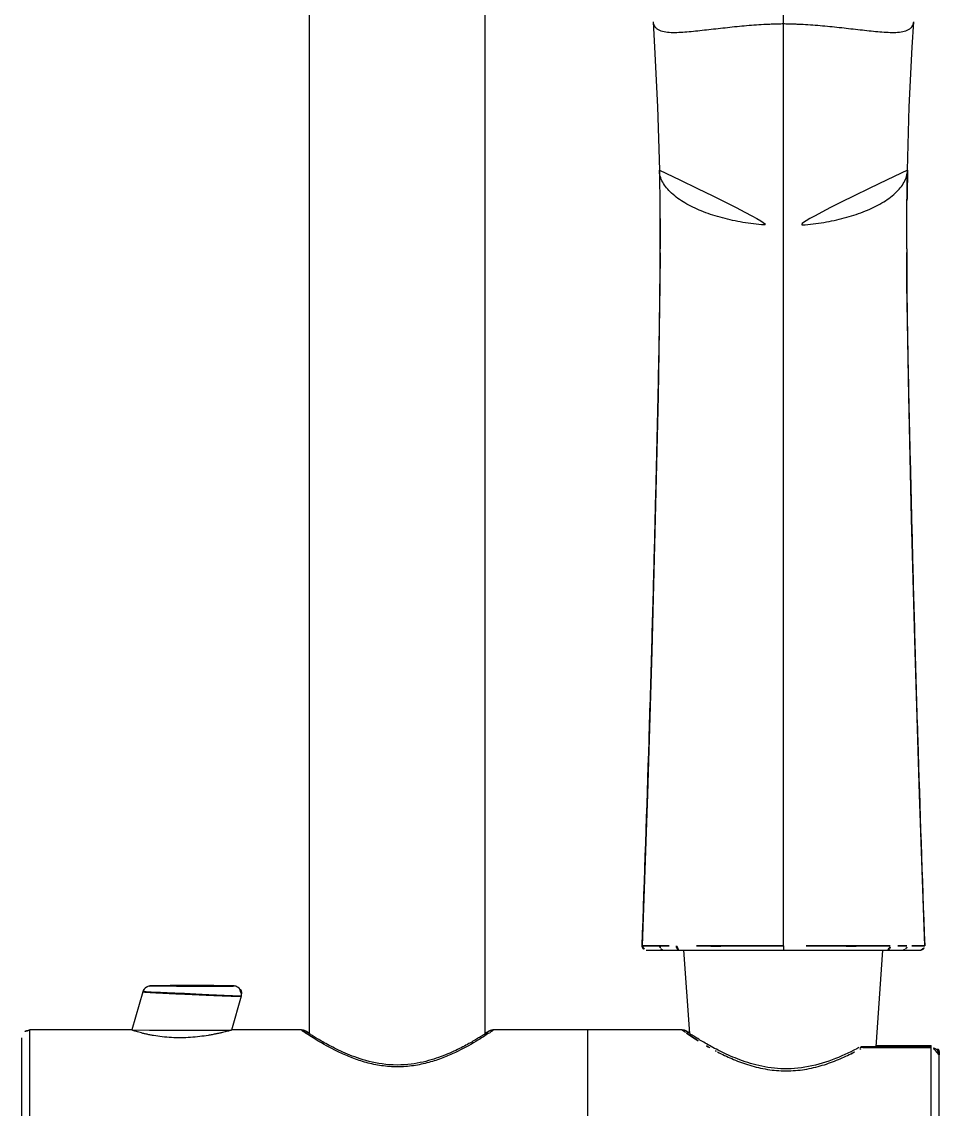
# Model space of a CAD drawing. Extents: x 16296660632 to 16296678915, y -37409619871 to -37409615350.
# Drawn here: x 16296676150.1 to 16296676264.9, y -37409617357.9 to -37409617221.8 of the extents above; entities that cross this region are included whole.
import ezdxf

# ---------------------------------------------------------------- set-up
doc = ezdxf.new("R2010")
doc.units = 0
doc.header["$LTSCALE"] = 10
doc.header["$MEASUREMENT"] = 0
doc.layers.get('0').update_dxf_attribs({"linetype": 'CONTINUOUS'})

msp = doc.modelspace()

# ---------------------------------------------------------------- linework, layer by layer
at = {"ltscale": 0.5}
for p, q in [((16296676186.063299, -37409617348.428131), (16296676186.063299, -37409617175.750816)), ((16296676186.063299, -37409617348.428131), (16296676186.063299, -37409617175.750816)), ((16296676208.063299, -37409617348.428101), (16296676208.063299, -37409617199.818459)), ((16296676208.063299, -37409617348.428101), (16296676208.063299, -37409617199.818459)), ((16296676245.3633, -37409617222.062492), (16296676245.3633, -37409617220.220657)), ((16296676229.05876, -37409617221.827477), (16296676229.06039, -37409617221.856506)), ((16296676245.3633, -37409617247.353889), (16296676245.3633, -37409617222.062263)), ((16296676261.66626, -37409617221.855766), (16296676261.66786, -37409617221.827248)), ((16296676229.61158, -37409617232.489937), (16296676229.839661, -37409617240.39547)), ((16296676245.3633, -37409617337.438904), (16296676245.3633, -37409617247.353867)), ((16296676229.93767, -37409617250.72464), (16296676229.93784, -37409617250.249573)), ((16296676260.78875, -37409617250.24762), (16296676260.788919, -37409617250.708328)), ((16296676227.682421, -37409617337.432777), (16296676227.681641, -37409617337.432404)), ((16296676245.3633, -37409617337.439087), (16296676245.3633, -37409617337.950821)), ((16296676263.04496, -37409617337.432693), (16296676263.04417, -37409617337.432762)), ((16296676228.181959, -37409617337.950821), (16296676262.544649, -37409617337.950821)), ((16296676233.640551, -37409617348.393463), (16296676232.9133, -37409617337.950821)), ((16296676256.971439, -37409617350.039093), (16296676257.813299, -37409617337.950821)), ((16296676165.21265, -37409617343.171272), (16296676163.846359, -37409617347.951607)), ((16296676165.212549, -37409617343.171654), (16296676165.21253, -37409617343.171783)), ((16296676166.554951, -37409617342.428596), (16296676166.38335, -37409617342.432869)), ((16296676166.776211, -37409617342.424393), (16296676166.554951, -37409617342.428596)), ((16296676167.049129, -37409617342.420288), (16296676166.776211, -37409617342.424393)), ((16296676167.372801, -37409617342.416389), (16296676167.049129, -37409617342.420288)), ((16296676167.746321, -37409617342.412743), (16296676167.372801, -37409617342.416389)), ((16296676168.170151, -37409617342.409401), (16296676167.746321, -37409617342.412743)), ((16296676168.64426, -37409617342.40641), (16296676168.170151, -37409617342.409401)), ((16296676169.1681, -37409617342.403847), (16296676168.64426, -37409617342.40641)), ((16296676169.740129, -37409617342.401787), (16296676169.1681, -37409617342.403847)), ((16296676170.35626, -37409617342.400322), (16296676169.740129, -37409617342.401787)), ((16296676171.00349, -37409617342.399529), (16296676170.35626, -37409617342.400322)), ((16296676171.66453, -37409617342.399483), (16296676171.00349, -37409617342.399529)), ((16296676172.321079, -37409617342.400192), (16296676171.66453, -37409617342.399483)), ((16296676172.955099, -37409617342.401627), (16296676172.321079, -37409617342.400192)), ((16296676173.551371, -37409617342.403732), (16296676172.955099, -37409617342.401627)), ((16296676174.102261, -37409617342.406403), (16296676173.551371, -37409617342.403732)), ((16296676174.60293, -37409617342.409569), (16296676174.102261, -37409617342.406403)), ((16296676175.049891, -37409617342.413162), (16296676174.60293, -37409617342.409569)), ((16296676175.4408, -37409617342.417107), (16296676175.049891, -37409617342.413162)), ((16296676175.77446, -37409617342.421333), (16296676175.4408, -37409617342.417107)), ((16296676176.049549, -37409617342.425751), (16296676175.77446, -37409617342.421333)), ((16296676177.535801, -37409617343.721863), (16296676176.32659, -37409617347.952629)), ((16296676177.5359, -37409617343.721336), (16296676177.574181, -37409617343.467308)), ((16296676177.535931, -37409617343.721352), (16296676177.53591, -37409617343.721481)), ((16296676177.574181, -37409617343.467308), (16296676177.574169, -37409617343.425194)), ((16296676151.063299, -37409617387.950821), (16296676151.063299, -37409617347.950821)), ((16296676163.846359, -37409617347.950821), (16296676151.063299, -37409617347.950821)), ((16296676163.846411, -37409617347.951569), (16296676163.846359, -37409617347.951714)), ((16296676185.07695, -37409617347.950821), (16296676176.32659, -37409617347.950821)), ((16296676185.063299, -37409617347.951714), (16296676185.065861, -37409617347.950821)), ((16296676185.798889, -37409617348.211258), (16296676185.69768, -37409617348.15329)), ((16296676186.063299, -37409617348.365059), (16296676185.798889, -37409617348.211258)), ((16296676208.084709, -37409617348.4142), (16296676207.94162, -37409617348.506706)), ((16296676208.29767, -37409617348.228622), (16296676208.063299, -37409617348.365059)), ((16296676208.20178, -37409617348.337334), (16296676208.084709, -37409617348.4142)), ((16296676208.293989, -37409617348.275726), (16296676208.20178, -37409617348.337334)), ((16296676232.71364, -37409617347.950821), (16296676209.049641, -37409617347.950821)), ((16296676209.06077, -37409617347.950821), (16296676209.063299, -37409617347.951714)), ((16296676220.8633, -37409617347.950897), (16296676220.8633, -37409617387.950737)), ((16296676232.700701, -37409617347.950821), (16296676232.701269, -37409617347.951714)), ((16296676232.83074, -37409617347.95903), (16296676232.70278, -37409617347.950829)), ((16296676233.45059, -37409617348.22187), (16296676233.358721, -37409617348.168098)), ((16296676233.63628, -37409617348.332047), (16296676233.45059, -37409617348.22187)), ((16296676233.796301, -37409617348.496712), (16296676233.654341, -37409617348.402687)), ((16296676233.96574, -37409617348.607277), (16296676233.796301, -37409617348.496712)), ((16296676150.063299, -37409617386.951393), (16296676150.063299, -37409617348.950317)), ((16296676256.982599, -37409617349.878777), (16296676263.8633, -37409617349.878777)), ((16296676263.8633, -37409617386.022873), (16296676263.8633, -37409617349.878777)), ((16296676236.84099, -37409617350.547897), (16296676236.849701, -37409617350.552528)), ((16296676255.28075, -37409617350.039093), (16296676255.28075, -37409617350.149002)), ((16296676263.8633, -37409617350.039093), (16296676255.28075, -37409617350.039093)), ((16296676255.28075, -37409617350.149002), (16296676263.8633, -37409617350.149002)), ((16296676264.8633, -37409617385.022873), (16296676264.8633, -37409617350.878777))]:
    msp.add_line(p, q, dxfattribs=at)
for points in [[(16296676229.06039, -37409617221.856506), (16296676229.25519, -37409617224.991333), (16296676229.61158, -37409617232.489937)], [(16296676260.88693, -37409617240.395477), (16296676261.11507, -37409617232.488708), (16296676261.471479, -37409617224.990158), (16296676261.66626, -37409617221.855766)], [(16296676229.83943, -37409617240.373016), (16296676229.91222, -37409617245.215477), (16296676229.93784, -37409617250.249573)], [(16296676260.78875, -37409617250.24762), (16296676260.81419, -37409617245.234283), (16296676260.887171, -37409617240.373009)], [(16296676263.04496, -37409617337.432693), (16296676262.38846, -37409617318.474823), (16296676261.838791, -37409617300.593826), (16296676261.39806, -37409617283.97052), (16296676261.036091, -37409617268.660759), (16296676260.80566, -37409617254.714462), (16296676260.788019, -37409617250.70816)], [(16296676229.93857, -37409617250.724457), (16296676229.92091, -37409617254.717712), (16296676229.69055, -37409617268.658836), (16296676229.32872, -37409617283.963028), (16296676228.888201, -37409617300.58036), (16296676228.3388, -37409617318.454193), (16296676227.681641, -37409617337.432404)], [(16296676165.964911, -37409617342.467697), (16296676165.822651, -37409617342.509781), (16296676165.65583, -37409617342.590973), (16296676165.49894, -37409617342.708633), (16296676165.362289, -37409617342.862427), (16296676165.2554, -37409617343.05143), (16296676165.21258, -37409617343.171654)], [(16296676166.38335, -37409617342.432869), (16296676166.314421, -37409617342.435028), (16296676166.255131, -37409617342.437248), (16296676166.20359, -37409617342.439598), (16296676166.15682, -37409617342.442299), (16296676166.11009, -37409617342.445923), (16296676166.05372, -37409617342.452164), (16296676165.964911, -37409617342.467697)], [(16296676176.35438, -37409617342.432564), (16296676176.266541, -37409617342.430267), (16296676176.049549, -37409617342.425751)], [(16296676177.574169, -37409617343.425194), (16296676177.56061, -37409617343.281013), (16296676177.50136, -37409617343.071327), (16296676177.40435, -37409617342.888588), (16296676177.280251, -37409617342.737991), (16296676177.13946, -37409617342.621208), (16296676176.98978, -37409617342.536453), (16296676176.84255, -37409617342.48243), (16296676176.724199, -37409617342.456482), (16296676176.65238, -37409617342.447243), (16296676176.59936, -37409617342.442833), (16296676176.549089, -37409617342.439812), (16296676176.493879, -37409617342.437263), (16296676176.429689, -37409617342.434883), (16296676176.35438, -37409617342.432564)], [(16296676177.535879, -37409617343.721474), (16296676177.56259, -37409617343.599808), (16296676177.574181, -37409617343.467308)], [(16296676185.69768, -37409617348.15329), (16296676185.654619, -37409617348.129097), (16296676185.61554, -37409617348.107567), (16296676185.57859, -37409617348.087784), (16296676185.540489, -37409617348.068222), (16296676185.49473, -37409617348.046356), (16296676185.42548, -37409617348.017464), (16296676185.30242, -37409617347.97934), (16296676185.128771, -37409617347.952904), (16296676185.076941, -37409617347.951248)], [(16296676186.14311, -37409617348.47979), (16296676185.993361, -37409617348.382477), (16296676185.930241, -37409617348.340919), (16296676185.87475, -37409617348.304024), (16296676185.82675, -37409617348.271767), (16296676185.786131, -37409617348.244164), (16296676185.7528, -37409617348.221199), (16296676185.727051, -37409617348.203194), (16296676185.70849, -37409617348.189934)], [(16296676207.94162, -37409617348.506706), (16296676207.772129, -37409617348.614647), (16296676207.67733, -37409617348.674316), (16296676207.575769, -37409617348.737717), (16296676207.46747, -37409617348.804779), (16296676207.352501, -37409617348.875359), (16296676207.230921, -37409617348.949333), (16296676207.102699, -37409617349.026611), (16296676206.967791, -37409617349.107117), (16296676206.82618, -37409617349.19075), (16296676206.67783, -37409617349.277412), (16296676206.522711, -37409617349.366989), (16296676206.360769, -37409617349.459358), (16296676206.19198, -37409617349.55439), (16296676206.01631, -37409617349.651947), (16296676205.833719, -37409617349.751862), (16296676205.644171, -37409617349.853981), (16296676205.44762, -37409617349.958107), (16296676205.24403, -37409617350.064072), (16296676205.03335, -37409617350.171654), (16296676204.815531, -37409617350.280617), (16296676204.59054, -37409617350.390739), (16296676204.35832, -37409617350.501747), (16296676204.118811, -37409617350.61338), (16296676203.87191, -37409617350.725342), (16296676203.617479, -37409617350.837357), (16296676203.35536, -37409617350.94912), (16296676203.0854, -37409617351.06028), (16296676202.807421, -37409617351.170471), (16296676202.52128, -37409617351.279266), (16296676202.226801, -37409617351.38623), (16296676201.92383, -37409617351.490868), (16296676201.6122, -37409617351.592644), (16296676201.29178, -37409617351.690971), (16296676200.96242, -37409617351.785217), (16296676200.62405, -37409617351.87471), (16296676200.276609, -37409617351.958687), (16296676199.920071, -37409617352.0364), (16296676199.55444, -37409617352.106987), (16296676199.178579, -37409617352.16983), (16296676198.78886, -37409617352.224426), (16296676198.38131, -37409617352.269836), (16296676197.952, -37409617352.304588), (16296676197.498011, -37409617352.326729), (16296676197.0256, -37409617352.333672), (16296676196.54698, -37409617352.32386), (16296676196.07428, -37409617352.297668), (16296676195.61388, -37409617352.256523), (16296676195.16667, -37409617352.201813), (16296676194.733021, -37409617352.135101), (16296676194.313141, -37409617352.057938), (16296676193.907129, -37409617351.971733), (16296676193.514759, -37409617351.8778), (16296676193.135639, -37409617351.777344), (16296676192.7694, -37409617351.671417), (16296676192.41559, -37409617351.561028), (16296676192.07373, -37409617351.446983), (16296676191.74333, -37409617351.330032), (16296676191.42391, -37409617351.210838), (16296676191.115, -37409617351.089973), (16296676190.816151, -37409617350.967903), (16296676190.52693, -37409617350.845078), (16296676190.246929, -37409617350.721878), (16296676189.97575, -37409617350.598618), (16296676189.713079, -37409617350.475616), (16296676189.45883, -37409617350.353233), (16296676189.213011, -37409617350.231842), (16296676188.975611, -37409617350.111847), (16296676188.746679, -37409617349.993561), (16296676188.526199, -37409617349.877319), (16296676188.314171, -37409617349.76342), (16296676188.11062, -37409617349.65213), (16296676187.915529, -37409617349.543716), (16296676187.72891, -37409617349.4384), (16296676187.550751, -37409617349.336433), (16296676187.381041, -37409617349.237968), (16296676187.219761, -37409617349.143227), (16296676187.066879, -37409617349.052353), (16296676186.92239, -37409617348.965492), (16296676186.786261, -37409617348.88279), (16296676186.658421, -37409617348.804337), (16296676186.538879, -37409617348.730293), (16296676186.42766, -37409617348.660759), (16296676186.32469, -37409617348.595802), (16296676186.229879, -37409617348.535477), (16296676186.14311, -37409617348.47979)], [(16296676208.426491, -37409617348.183777), (16296676208.421459, -37409617348.1875), (16296676208.40851, -37409617348.196831), (16296676208.388769, -37409617348.210762), (16296676208.36289, -37409617348.228737), (16296676208.33128, -37409617348.250427), (16296676208.293989, -37409617348.275726)], [(16296676209.0497, -37409617347.951691), (16296676208.92618, -37409617347.960068), (16296676208.766729, -37409617347.995049), (16296676208.675171, -37409617348.027657), (16296676208.62034, -37409617348.051666), (16296676208.58069, -37409617348.070938), (16296676208.54598, -37409617348.088837), (16296676208.51162, -37409617348.107262), (16296676208.475479, -37409617348.127136), (16296676208.436661, -37409617348.148911), (16296676208.394569, -37409617348.172829), (16296676208.29767, -37409617348.228622)], [(16296676233.358721, -37409617348.168098), (16296676233.319151, -37409617348.145279), (16296676233.282909, -37409617348.124657), (16296676233.24897, -37409617348.105751), (16296676233.216129, -37409617348.087952), (16296676233.182011, -37409617348.070221), (16296676233.14196, -37409617348.050713), (16296676233.085171, -37409617348.025963), (16296676232.989519, -37409617347.992538), (16296676232.83074, -37409617347.95903)], [(16296676233.654341, -37409617348.402687), (16296676233.5392, -37409617348.325233), (16296676233.49152, -37409617348.292732), (16296676233.45039, -37409617348.264412), (16296676233.415751, -37409617348.240303), (16296676233.38759, -37409617348.220444), (16296676233.366051, -37409617348.204987), (16296676233.351521, -37409617348.194366), (16296676233.350491, -37409617348.193611)], [(16296676235.574141, -37409617349.592377), (16296676235.401291, -37409617349.491638), (16296676235.235519, -37409617349.393883), (16296676235.07682, -37409617349.299232), (16296676234.925159, -37409617349.207848), (16296676234.780531, -37409617349.11982), (16296676234.6429, -37409617349.035263), (16296676234.512329, -37409617348.9543), (16296676234.38884, -37409617348.877068), (16296676234.272449, -37409617348.803673), (16296676234.16313, -37409617348.734177), (16296676234.060909, -37409617348.668701), (16296676233.96574, -37409617348.607277)], [(16296676236.984171, -37409617350.367767), (16296676236.761141, -37409617350.250778), (16296676236.545349, -37409617350.135521), (16296676236.336769, -37409617350.022217), (16296676236.135401, -37409617349.911072), (16296676235.941179, -37409617349.802261), (16296676235.754089, -37409617349.695976), (16296676235.574141, -37409617349.592377)], [(16296676253.438919, -37409617350.851311), (16296676253.056931, -37409617351.029243), (16296676252.667959, -37409617351.203049), (16296676252.27247, -37409617351.371887), (16296676251.870911, -37409617351.534927), (16296676251.463711, -37409617351.691383), (16296676251.051279, -37409617351.8405), (16296676250.63413, -37409617351.981483), (16296676250.212721, -37409617352.113541), (16296676249.787439, -37409617352.235962), (16296676249.358669, -37409617352.348038), (16296676248.92709, -37409617352.449074), (16296676248.49349, -37409617352.53849), (16296676248.05872, -37409617352.615761), (16296676247.62356, -37409617352.680389), (16296676247.188829, -37409617352.732002), (16296676246.7554, -37409617352.770523), (16296676246.32416, -37409617352.795959), (16296676245.89595, -37409617352.808403), (16296676245.471581, -37409617352.807968), (16296676245.051809, -37409617352.795082), (16296676244.637369, -37409617352.770363), (16296676244.22891, -37409617352.734383), (16296676243.82711, -37409617352.687737), (16296676243.43259, -37409617352.631172), (16296676243.04563, -37409617352.565521), (16296676242.666491, -37409617352.491592), (16296676242.29537, -37409617352.410156), (16296676241.932409, -37409617352.321953), (16296676241.577669, -37409617352.227722), (16296676241.231171, -37409617352.128181), (16296676240.8929, -37409617352.02401), (16296676240.562851, -37409617351.915848), (16296676240.24095, -37409617351.804283), (16296676239.92713, -37409617351.68985), (16296676239.621321, -37409617351.573097), (16296676239.323429, -37409617351.454491), (16296676239.03336, -37409617351.334488), (16296676238.75102, -37409617351.213478), (16296676238.476299, -37409617351.091858), (16296676238.209089, -37409617350.969963), (16296676237.949341, -37409617350.848137), (16296676237.69702, -37409617350.726723), (16296676237.45207, -37409617350.605988), (16296676237.21446, -37409617350.486252), (16296676236.984171, -37409617350.367767)], [(16296676254.807631, -37409617350.158096), (16296676254.53664, -37409617350.30204), (16296676254.17951, -37409617350.486778), (16296676253.81336, -37409617350.670181), (16296676253.438919, -37409617350.851311)]]:
    msp.add_lwpolyline(points, dxfattribs=at)
for centre, radius, start, end in [((16296675727.879801, -37409617250.283287), 502.05804, 0.00393419, 1.12874868), ((16296676758.3687, -37409617250.23909), 497.579943, 178.86644164, 180.00087426), ((16296676228.183491, -37409617337.45089), 0.499938, 177.93060356, 269.82481852), ((16296676262.54224, -37409617337.450737), 0.500082, 270.27583244, 2.08733084), ((16296676166.180941, -37409617343.449806), 1.007506, 146.3900713, 163.98104928), ((16296676166.16638, -37409617343.440857), 0.990427, 144.83744607, 146.35442703), ((16296676166.17753, -37409617343.449928), 1.004762, 128.26676478, 144.78087351), ((16296676166.171909, -37409617343.44368), 0.996371, 124.9824586, 128.23536251), ((16296676166.176029, -37409617343.450493), 1.004314, 108.89129544, 124.95244866), ((16296676166.170641, -37409617343.437431), 0.990221, 107.79819974, 108.84108134), ((16296676166.17523, -37409617343.45401), 1.007406, 90.06808329, 107.75824828), ((16296676176.57436, -37409617343.446632), 1.000031, 1.22887354, 89.99639366), ((16296676151.063299, -37409617348.950821), 1, 90, 180), ((16296676209.063271, -37409617348.951691), 0.999972, 90.75527464, 125.99901113), ((16296676209.06329, -37409617348.937187), 0.985477, 89.99978143, 90.76795615), ((16296676232.7013, -37409617348.951698), 0.999984, 39.97511521, 90.0013114), ((16296676252.7906, -37409617320.633163), 33.90106, 239.80929415, 241.93497001), ((16296676263.8633, -37409617350.878777), 1, 0, 90), ((16296676251.469139, -37409617323.071136), 31.128046, 241.98806224, 242.56898608), ((16296676240.685181, -37409617324.519012), 29.493719, 296.47258385, 298.87745864), ((16296676255.280861, -37409617351.039574), 1.000472, 90.90686553, 118.22910862), ((16296676238.16947, -37409617319.887383), 34.764369, 298.8217099, 299.48579162), ((16296676255.28075, -37409617351.027161), 0.988066, 90.00032785, 90.91189885), ((16296676263.863291, -37409617351.029427), 0.990339, 89.17542842, 89.99978143), ((16296676263.8633, -37409617351.039093), 0.999999, 0, 89.18363007)]:
    msp.add_arc(centre, radius, start, end, dxfattribs=at)
for points, knots in [([(16296676229.061541, -37409617221.854927), (16296676229.06706, -37409617221.910767), (16296676229.08625, -37409617222.020607), (16296676229.138691, -37409617222.236458), (16296676229.2866, -37409617222.481003), (16296676229.541491, -37409617222.718353), (16296676229.983141, -37409617222.968147), (16296676230.66489, -37409617223.127823), (16296676231.560539, -37409617223.178307), (16296676232.53689, -37409617223.141052), (16296676233.57168, -37409617223.059319), (16296676234.651711, -37409617222.948502), (16296676236.155479, -37409617222.778938), (16296676238.09424, -37409617222.562462), (16296676240.065889, -37409617222.352623), (16296676241.676729, -37409617222.213997), (16296676242.696131, -37409617222.148338), (16296676243.51535, -37409617222.113953), (16296676244.131081, -37409617222.094048), (16296676244.74716, -37409617222.079376), (16296676245.15785, -37409617222.063309), (16296676245.3633, -37409617222.062492)], [0, 0, 0, 0, 0.0099256303, 0.019706975, 0.0391578034, 0.0593528888, 0.0807950304, 0.1281997831, 0.1814527378, 0.2393820709, 0.3008773649, 0.3651089583, 0.4314516155, 0.5686207416, 0.7102583077, 0.7822363297, 0.8546590174, 0.8909646901, 0.9273019725, 0.9636500339, 1, 1, 1, 1]), ([(16296676245.3633, -37409617222.062149), (16296676245.56875, -37409617222.062973), (16296676245.97945, -37409617222.079033), (16296676246.59552, -37409617222.093697), (16296676247.21125, -37409617222.113586), (16296676248.03047, -37409617222.147957), (16296676249.04987, -37409617222.213608), (16296676250.660709, -37409617222.35218), (16296676252.63236, -37409617222.561974), (16296676254.571119, -37409617222.778358), (16296676256.07489, -37409617222.947853), (16296676257.154921, -37409617223.058617), (16296676258.18972, -37409617223.140297), (16296676259.16608, -37409617223.17749), (16296676260.061741, -37409617223.126953), (16296676260.7435, -37409617222.967232), (16296676261.18516, -37409617222.717407), (16296676261.44006, -37409617222.480049), (16296676261.587971, -37409617222.235489), (16296676261.640421, -37409617222.019638), (16296676261.659611, -37409617221.909782), (16296676261.665131, -37409617221.853958)], [0, 0, 0, 0, 0.0363498298, 0.0726977475, 0.1090348794, 0.1453403881, 0.2177626753, 0.2897402048, 0.4313766105, 0.5685444832, 0.6348865288, 0.6991175991, 0.7606125594, 0.8185419034, 0.8717954731, 0.9192017071, 0.9406448995, 0.9608410615, 0.9802927414, 0.9900742942, 1, 1, 1, 1]), ([(16296676229.839991, -37409617240.396187), (16296676229.84709, -37409617240.651497), (16296676229.929079, -37409617241.173897), (16296676230.24391, -37409617241.925484), (16296676230.733959, -37409617242.640297), (16296676231.62162, -37409617243.567703), (16296676233.07477, -37409617244.581306), (16296676235.130119, -37409617245.560402), (16296676237.46129, -37409617246.340233), (16296676239.986851, -37409617246.913582), (16296676242.641529, -37409617247.270554), (16296676244.451099, -37409617247.353859), (16296676245.3633, -37409617247.353859)], [0, 0, 0, 0, 0.0421237465, 0.0861539862, 0.1333314091, 0.1842516518, 0.297166008, 0.4230346525, 0.5587758999, 0.7017176551, 0.8495555047, 1, 1, 1, 1]), ([(16296676260.88693, -37409617240.395477), (16296676260.876579, -37409617240.914169), (16296676260.625179, -37409617241.720078), (16296676259.993019, -37409617242.638817), (16296676259.10499, -37409617243.567337), (16296676257.652809, -37409617244.580994), (16296676255.597179, -37409617245.560097), (16296676253.265921, -37409617246.340088), (16296676250.74012, -37409617246.913544), (16296676248.08523, -37409617247.270576), (16296676246.275551, -37409617247.353867), (16296676245.3633, -37409617247.353889)], [0, 0, 0, 0, 0.0856094119, 0.1328175045, 0.183754107, 0.2967134695, 0.4226614581, 0.5584915432, 0.7015284278, 0.8494630208, 1, 1, 1, 1]), ([(16296676260.788919, -37409617250.708488), (16296676260.791479, -37409617253.878571), (16296676260.85533, -37409617260.249557), (16296676261.05835, -37409617269.817093), (16296676261.289909, -37409617279.517303), (16296676261.53409, -37409617289.560417), (16296676261.82538, -37409617300.317322), (16296676262.30209, -37409617316.355888), (16296676262.727579, -37409617328.850357), (16296676263.04413, -37409617337.432762)], [0, 0, 0, 0, 0.1096206468, 0.2203073587, 0.3309155134, 0.4451468217, 0.567697698, 0.7030214727, 1, 1, 1, 1]), ([(16296676227.682461, -37409617337.432793), (16296676227.998949, -37409617328.852158), (16296676228.42436, -37409617316.360092), (16296676228.900999, -37409617300.324471), (16296676229.19227, -37409617289.569298), (16296676229.43643, -37409617279.527924), (16296676229.66794, -37409617269.829613), (16296676229.871019, -37409617260.264008), (16296676229.934999, -37409617253.89431), (16296676229.93767, -37409617250.7248)], [0, 0, 0, 0, 0.2969730063, 0.4323000164, 0.5548554686, 0.6690891892, 0.779695483, 0.8903786114, 1, 1, 1, 1]), ([(16296676229.9004, -37409617337.436684), (16296676229.63076, -37409617337.440613), (16296676229.14856, -37409617337.444702), (16296676228.58103, -37409617337.444107), (16296676228.211361, -37409617337.440971), (16296676227.99542, -37409617337.439293), (16296676227.82374, -37409617337.434799), (16296676227.72352, -37409617337.436737), (16296676227.682449, -37409617337.432991)], [0, 0, 0, 0, 0.3647314328, 0.6522128466, 0.7675815593, 0.8647675806, 0.9442200346, 1, 1, 1, 1]), ([(16296676229.9004, -37409617337.436684), (16296676229.89872, -37409617337.498177), (16296676229.9179, -37409617337.627373), (16296676229.983789, -37409617337.741127), (16296676230.027559, -37409617337.790649)], [0, 0, 0, 0, 0.4821467988, 1, 1, 1, 1]), ([(16296676229.90041, -37409617337.436157), (16296676230.145901, -37409617337.430687), (16296676230.84239, -37409617337.416862), (16296676231.539049, -37409617337.421593), (16296676231.990089, -37409617337.4244)], [0, 0, 0, 0, 0.3524933928, 1, 1, 1, 1]), ([(16296676231.99008, -37409617337.4244), (16296676231.988119, -37409617337.488541), (16296676231.998671, -37409617337.617493), (16296676232.057989, -37409617337.790176), (16296676232.157209, -37409617337.917313), (16296676232.25017, -37409617337.951149), (16296676232.289841, -37409617337.950821)], [0, 0, 0, 0, 0.2913962628, 0.5812647259, 0.8198553422, 1, 1, 1, 1]), ([(16296676245.3633, -37409617337.439087), (16296676244.178391, -37409617337.439087), (16296676241.8365, -37409617337.439972), (16296676238.39546, -37409617337.444397), (16296676235.122589, -37409617337.447144), (16296676233.006769, -37409617337.430649), (16296676231.990089, -37409617337.424294)], [0, 0, 0, 0, 0.2658090677, 0.5253511248, 0.771925431, 1, 1, 1, 1]), ([(16296676258.736509, -37409617337.424278), (16296676257.71982, -37409617337.430634), (16296676255.60401, -37409617337.447144), (16296676252.331141, -37409617337.444397), (16296676248.8901, -37409617337.439957), (16296676246.54821, -37409617337.439072), (16296676245.3633, -37409617337.439072)], [0, 0, 0, 0, 0.2280745292, 0.4746488483, 0.7341909182, 1, 1, 1, 1]), ([(16296676258.436781, -37409617337.950813), (16296676258.47645, -37409617337.951111), (16296676258.56937, -37409617337.917267), (16296676258.66861, -37409617337.790176), (16296676258.72793, -37409617337.617508), (16296676258.73848, -37409617337.488548), (16296676258.736521, -37409617337.424423)], [0, 0, 0, 0, 0.1801406387, 0.4186963711, 0.7085853984, 1, 1, 1, 1]), ([(16296676260.8262, -37409617337.436417), (16296676260.58708, -37409617337.432922), (16296676259.890619, -37409617337.417503), (16296676259.193939, -37409617337.421242), (16296676258.7365, -37409617337.424103)], [0, 0, 0, 0, 0.3433026024, 1, 1, 1, 1]), ([(16296676260.694201, -37409617337.796028), (16296676260.739559, -37409617337.746269), (16296676260.80794, -37409617337.630882), (16296676260.827921, -37409617337.499207), (16296676260.8262, -37409617337.436531)], [0, 0, 0, 0, 0.5177854231, 1, 1, 1, 1]), ([(16296676263.04414, -37409617337.432854), (16296676263.003071, -37409617337.436592), (16296676262.902849, -37409617337.434647), (16296676262.731159, -37409617337.439148), (16296676262.51524, -37409617337.440826), (16296676262.145571, -37409617337.443947), (16296676261.578039, -37409617337.444557), (16296676261.09584, -37409617337.44046), (16296676260.8262, -37409617337.436531)], [0, 0, 0, 0, 0.0557803726, 0.1352325395, 0.2324183099, 0.3477867919, 0.6352680447, 1, 1, 1, 1]), ([(16296676230.027559, -37409617337.790649), (16296676230.072201, -37409617337.841141), (16296676230.17927, -37409617337.920776), (16296676230.308889, -37409617337.949654), (16296676230.370359, -37409617337.950752)], [0, 0, 0, 0, 0.5229129842, 1, 1, 1, 1]), ([(16296676260.355631, -37409617337.95076), (16296676260.416071, -37409617337.94976), (16296676260.54353, -37409617337.922028), (16296676260.64957, -37409617337.845001), (16296676260.694201, -37409617337.796028)], [0, 0, 0, 0, 0.4770895902, 1, 1, 1, 1]), ([(16296676177.53591, -37409617343.721497), (16296676177.51289, -37409617343.72522), (16296676177.495581, -37409617343.726181), (16296676177.46002, -37409617343.726929), (16296676177.40637, -37409617343.727226), (16296676177.337749, -37409617343.72683), (16296676177.25452, -37409617343.725777), (16296676177.156891, -37409617343.724052), (16296676176.998779, -37409617343.720657), (16296676176.76763, -37409617343.71463), (16296676176.451941, -37409617343.705223), (16296676176.08782, -37409617343.693336), (16296676175.679171, -37409617343.679153), (16296676175.230289, -37409617343.662758), (16296676174.74572, -37409617343.644371), (16296676174.230249, -37409617343.624161), (16296676173.495609, -37409617343.594528), (16296676172.53816, -37409617343.554398), (16296676171.366699, -37409617343.503166), (16296676170.19549, -37409617343.449913), (16296676169.238621, -37409617343.40464), (16296676168.50469, -37409617343.368767), (16296676167.989929, -37409617343.34304), (16296676167.506189, -37409617343.318237), (16296676167.05825, -37409617343.294617), (16296676166.65066, -37409617343.2724), (16296676166.287701, -37409617343.251831), (16296676165.973289, -37409617343.233124), (16296676165.74328, -37409617343.218567), (16296676165.58614, -37409617343.207909), (16296676165.489241, -37409617343.200958), (16296676165.406759, -37409617343.194633), (16296676165.3389, -37409617343.188927), (16296676165.28603, -37409617343.183891), (16296676165.25108, -37409617343.179962), (16296676165.23424, -37409617343.177498), (16296676165.21253, -37409617343.171783)], [0, 0, 0, 0, 0.0011166265, 0.0042673295, 0.0086376939, 0.0142196923, 0.0209944754, 0.0289397149, 0.0380329802, 0.0595630176, 0.0853312467, 0.1150558762, 0.1484121178, 0.1850519879, 0.2246021365, 0.2666727231, 0.3108596087, 0.4039127909, 0.5003771866, 0.5968274863, 0.689840416, 0.733997718, 0.7760308644, 0.8155371397, 0.8521260672, 0.8854260198, 0.9150870379, 0.9407855311, 0.9622396365, 0.9712930659, 0.9791976375, 0.98593084, 0.9914702768, 0.9957975871, 0.9989050557, 1, 1, 1, 1]), ([(16296676166.17403, -37409617342.446609), (16296676166.19425, -37409617342.450577), (16296676166.20928, -37409617342.452049), (16296676166.24004, -37409617342.453987), (16296676166.286409, -37409617342.456253), (16296676166.345551, -37409617342.458481), (16296676166.417061, -37409617342.460701), (16296676166.50058, -37409617342.462898), (16296676166.63485, -37409617342.465942), (16296676166.83007, -37409617342.469543), (16296676167.095909, -37409617342.473457), (16296676167.40214, -37409617342.477127), (16296676167.746201, -37409617342.480499), (16296676168.124769, -37409617342.483521), (16296676168.686119, -37409617342.487167), (16296676169.441, -37409617342.490646), (16296676170.390659, -37409617342.493187), (16296676171.374201, -37409617342.494049), (16296676172.357731, -37409617342.493187), (16296676173.3074, -37409617342.490646), (16296676174.062281, -37409617342.487167), (16296676174.623631, -37409617342.483521), (16296676175.002211, -37409617342.480499), (16296676175.346279, -37409617342.477127), (16296676175.652531, -37409617342.473457), (16296676175.918381, -37409617342.469543), (16296676176.113609, -37409617342.46595), (16296676176.247869, -37409617342.462898), (16296676176.3314, -37409617342.460709), (16296676176.40291, -37409617342.458481), (16296676176.46204, -37409617342.456253), (16296676176.508421, -37409617342.453987), (16296676176.53919, -37409617342.452049), (16296676176.554211, -37409617342.450577), (16296676176.57443, -37409617342.446609)], [0, 0, 0, 0, 0.0011555081, 0.0044008072, 0.0088871483, 0.0146031718, 0.0215163542, 0.0295876177, 0.0387777803, 0.0603723104, 0.0860797705, 0.115699779, 0.1489792755, 0.1856294415, 0.2252341358, 0.31139417, 0.4040362963, 0.4999965218, 0.5959560486, 0.6885982009, 0.774759513, 0.8143644977, 0.8510138327, 0.8842955099, 0.9139177219, 0.9396259149, 0.9612210916, 0.9704114015, 0.9784825649, 0.9853955812, 0.9911115552, 0.995598339, 0.9988442926, 1, 1, 1, 1]), ([(16296676176.57443, -37409617342.446609), (16296676176.554211, -37409617342.442627), (16296676176.539181, -37409617342.44117), (16296676176.508421, -37409617342.439217), (16296676176.46204, -37409617342.436958), (16296676176.40291, -37409617342.434731), (16296676176.3314, -37409617342.43251), (16296676176.247869, -37409617342.430313), (16296676176.113609, -37409617342.427269), (16296676175.91839, -37409617342.423683), (16296676175.65255, -37409617342.419746), (16296676175.346319, -37409617342.416092), (16296676175.00226, -37409617342.41272), (16296676174.62368, -37409617342.409691), (16296676174.06234, -37409617342.406036), (16296676173.307461, -37409617342.402573), (16296676172.3578, -37409617342.400032), (16296676171.37426, -37409617342.399162), (16296676170.39073, -37409617342.400032), (16296676169.441059, -37409617342.402573), (16296676168.68618, -37409617342.406036), (16296676168.12483, -37409617342.409691), (16296676167.74625, -37409617342.412712), (16296676167.40218, -37409617342.416092), (16296676167.09593, -37409617342.419746), (16296676166.83008, -37409617342.423683), (16296676166.63485, -37409617342.427269), (16296676166.500589, -37409617342.430313), (16296676166.417061, -37409617342.43251), (16296676166.345551, -37409617342.434731), (16296676166.286421, -37409617342.436958), (16296676166.24004, -37409617342.439217), (16296676166.20927, -37409617342.44117), (16296676166.194241, -37409617342.442627), (16296676166.17403, -37409617342.446609)], [0, 0, 0, 0, 0.0011555082, 0.0044008074, 0.0088871487, 0.0146031723, 0.0215163548, 0.0295876184, 0.0387777811, 0.0603723111, 0.0860797712, 0.1156997796, 0.1489792759, 0.1856294419, 0.2252341359, 0.3113941702, 0.4040362964, 0.4999965217, 0.5959560484, 0.6885982006, 0.7747595126, 0.8143644974, 0.8510138324, 0.8842955096, 0.9139177217, 0.9396259148, 0.9612210915, 0.9704114014, 0.9784825649, 0.9853955812, 0.9911115552, 0.995598339, 0.9988442926, 1, 1, 1, 1]), ([(16296676163.846359, -37409617347.951714), (16296676163.85644, -37409617347.958351), (16296676163.863899, -37409617347.9617), (16296676163.882959, -37409617347.96978), (16296676163.91622, -37409617347.982498), (16296676163.966709, -37409617348.000832), (16296676164.031561, -37409617348.023407), (16296676164.1105, -37409617348.049988), (16296676164.20344, -37409617348.080299), (16296676164.354561, -37409617348.128151), (16296676164.57678, -37409617348.19532), (16296676164.882521, -37409617348.281708), (16296676165.238041, -37409617348.37471), (16296676165.64036, -37409617348.47068), (16296676166.085859, -37409617348.565857), (16296676166.751801, -37409617348.690376), (16296676167.656521, -37409617348.820137), (16296676168.802879, -37409617348.91526), (16296676169.991989, -37409617348.940773), (16296676171.17701, -37409617348.895157), (16296676172.31633, -37409617348.78923), (16296676173.218889, -37409617348.659988), (16296676173.89159, -37409617348.541809), (16296676174.350929, -37409617348.452042), (16296676174.77326, -37409617348.361618), (16296676175.1541, -37409617348.27359), (16296676175.48881, -37409617348.19117), (16296676175.73649, -37409617348.126694), (16296676175.907801, -37409617348.080223), (16296676176.01478, -37409617348.050407), (16296676176.10652, -37409617348.024109), (16296676176.182501, -37409617348.00161), (16296676176.235741, -37409617347.985229), (16296676176.27006, -37409617347.974152), (16296676176.28965, -37409617347.967613), (16296676176.304859, -37409617347.962143), (16296676176.313881, -37409617347.958801), (16296676176.326811, -37409617347.951859)], [0, 0, 0, 0, 0.0007913755, 0.0018794227, 0.0049452511, 0.0091941433, 0.0146186319, 0.0212024255, 0.0289271133, 0.0377743981, 0.0587499246, 0.0839142164, 0.1130268606, 0.1457891488, 0.1818786755, 0.2209232535, 0.3062507615, 0.3982438968, 0.4932293828, 0.5878041566, 0.678995444, 0.7641446871, 0.8036960295, 0.8407731665, 0.8750015061, 0.905995938, 0.9333591944, 0.956648554, 0.9666200739, 0.9754034131, 0.9829533972, 0.9892255453, 0.99417574, 0.9961442687, 0.9977722362, 0.9990579269, 1, 1, 1, 1]), ([(16296676185.603951, -37409617348.341537), (16296676185.562149, -37409617348.313179), (16296676185.483841, -37409617348.25975), (16296676185.37471, -37409617348.184273), (16296676185.281811, -37409617348.119003), (16296676185.205391, -37409617348.064331), (16296676185.14575, -37409617348.020561), (16296676185.10652, -37409617347.990837), (16296676185.08399, -37409617347.972519), (16296676185.075291, -37409617347.965172), (16296676185.063299, -37409617347.951714)], [0, 0, 0, 0, 0.2318199347, 0.4350153368, 0.6089053307, 0.7528093692, 0.866131681, 0.9485850585, 0.9781787535, 1, 1, 1, 1]), ([(16296676208.53023, -37409617348.336388), (16296676208.300631, -37409617348.492218), (16296676207.757959, -37409617348.84906), (16296676206.38266, -37409617349.701637), (16296676204.69916, -37409617350.617363), (16296676202.71722, -37409617351.474861), (16296676200.969481, -37409617352.05883), (16296676199.069639, -37409617352.465118), (16296676197.07688, -37409617352.613777), (16296676195.08345, -37409617352.469002), (16296676193.1819, -37409617352.065697), (16296676191.43186, -37409617351.483566), (16296676189.44631, -37409617350.626869), (16296676187.75902, -37409617349.710426), (16296676186.379669, -37409617348.856133), (16296676185.834749, -37409617348.498062), (16296676185.603951, -37409617348.341537)], [0, 0, 0, 0, 0.0335853823, 0.078597348, 0.195846686, 0.2651009843, 0.3397531847, 0.4185181998, 0.4996340926, 0.5807664695, 0.6595756159, 0.7342922477, 0.803627551, 0.9210934031, 0.9662477002, 1, 1, 1, 1]), ([(16296676209.063299, -37409617347.951714), (16296676209.051479, -37409617347.965019), (16296676209.0429, -37409617347.972267), (16296676209.020691, -37409617347.990349), (16296676208.982019, -37409617348.019676), (16296676208.92322, -37409617348.062866), (16296676208.847879, -37409617348.116814), (16296676208.75629, -37409617348.181198), (16296676208.64868, -37409617348.255676), (16296676208.571461, -37409617348.308403), (16296676208.53023, -37409617348.336388)], [0, 0, 0, 0, 0.0218280199, 0.0514247079, 0.1338744394, 0.2471823041, 0.3910691714, 0.5649509745, 0.7681529552, 1, 1, 1, 1]), ([(16296676232.701269, -37409617347.951714), (16296676232.713051, -37409617347.965157), (16296676232.721621, -37409617347.972504), (16296676232.736309, -37409617347.984657), (16296676232.75532, -37409617347.999657), (16296676232.788759, -37409617348.025421), (16296676232.841, -37409617348.064423), (16296676232.916031, -37409617348.119202), (16296676233.00724, -37409617348.184593), (16296676233.11438, -37409617348.260246), (16296676233.191271, -37409617348.313843), (16296676233.23233, -37409617348.342293)], [0, 0, 0, 0, 0.0218656322, 0.0515090971, 0.088917327, 0.1340663071, 0.2474682975, 0.3913520639, 0.5651380956, 0.768223502, 1, 1, 1, 1]), ([(16296676233.23233, -37409617348.342293), (16296676233.570259, -37409617348.576431), (16296676234.39613, -37409617349.124901), (16296676235.240931, -37409617349.644119), (16296676235.742399, -37409617349.93573)], [0, 0, 0, 0, 0.4147721328, 1, 1, 1, 1]), ([(16296676237.12908, -37409617350.699348), (16296676237.706579, -37409617350.999069), (16296676238.93358, -37409617351.586937), (16296676240.910601, -37409617352.337303), (16296676243.08691, -37409617352.888344), (16296676245.395229, -37409617353.126663), (16296676247.34412, -37409617353.007347), (16296676248.86318, -37409617352.736603), (16296676249.957821, -37409617352.46315), (16296676251.004881, -37409617352.13166), (16296676252.303631, -37409617351.640038), (16296676253.23531, -37409617351.217438), (16296676253.83263, -37409617350.920219)], [0, 0, 0, 0, 0.1118053332, 0.2335741429, 0.3628027182, 0.4964788602, 0.6306956991, 0.6967388382, 0.7614485837, 0.8244317959, 0.8853533129, 1, 1, 1, 1]), ([(16296676255.28075, -37409617350.149002), (16296676255.20149, -37409617350.11834), (16296676255.039249, -37409617350.082657), (16296676254.87509, -37409617350.121857), (16296676254.80765, -37409617350.158096)], [0, 0, 0, 0, 0.5260713038, 1, 1, 1, 1]), ([(16296676264.8633, -37409617351.039093), (16296676264.8633, -37409617350.922737), (16296676264.80887, -37409617350.683098), (16296676264.5821, -37409617350.387688), (16296676264.250561, -37409617350.193672), (16296676263.992849, -37409617350.149002), (16296676263.8633, -37409617350.149002)], [0, 0, 0, 0, 0.2364565568, 0.4810350595, 0.7367150704, 1, 1, 1, 1]), ([(16296676264.8633, -37409617350.878777), (16296676264.8633, -37409617350.879593), (16296676264.858351, -37409617350.879089), (16296676264.85627, -37409617350.879898), (16296676264.85392, -37409617350.880058)], [0, 0, 0, 0, 0.2569269894, 1, 1, 1, 1])]:
    msp.add_open_spline(points, degree=3, knots=knots, dxfattribs=at)

doc.saveas('drawing.dxf')
